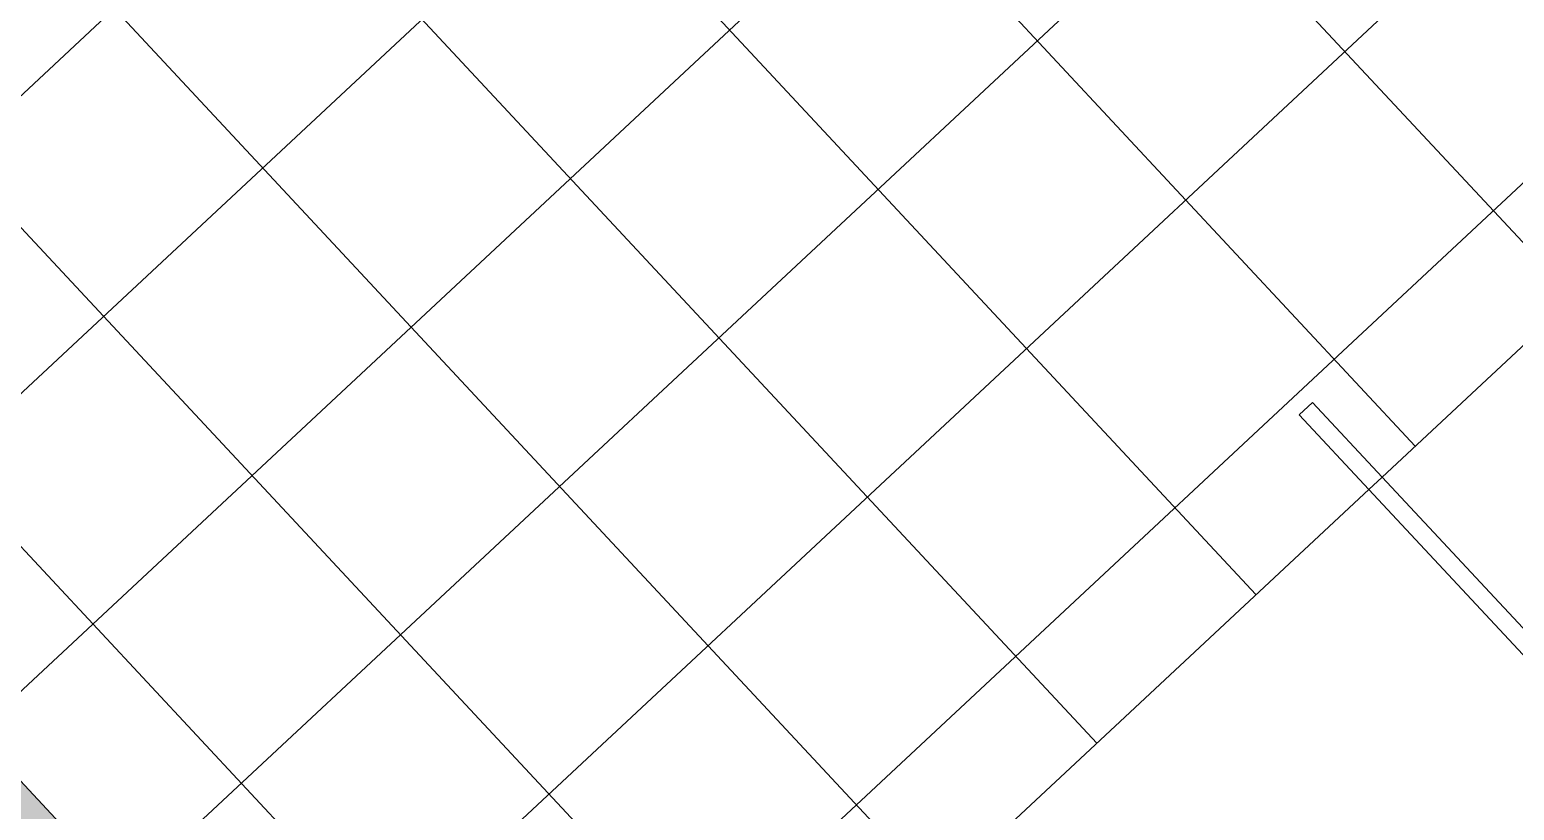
# Model space of a CAD drawing. Header units: millimetres. Extents: x -71377 to 516042, y -145869 to 441446.
# Drawn here: x 259472 to 263564, y 156170 to 158321 of the extents above; entities that cross this region are included whole.
import ezdxf

# ---------------------------------------------------------------- set-up
doc = ezdxf.new("R2010")
doc.units = ezdxf.units.MM
doc.header["$LTSCALE"] = 1000
for name, color, linetype, lineweight in [('A-fnsh', 5, 'Continuous', 5), ('A-hat', 251, 'Continuous', 5), ('A-rail', 6, 'Continuous', 5), ('A_cwall', 2, 'Continuous', 5)]:
    doc.layers.add(name, color=color, linetype=linetype, lineweight=lineweight)

# ---------------------------------------------------------------- blocks, each defined once
blk = doc.blocks.new('난간 - 난간-6977540-지반층 배치도')
at = {"layer": 'A-rail'}
for p, q in [((74987.8, 80772.3), (74987.8, 84372.3)), ((75037.8, 84372.3), (75037.8, 80772.3)), ((74987.8, 80772.3), (75037.8, 80772.3)), ((74987.8, 80491.3), (74987.8, 80772.3)), ((75037.8, 80772.3), (74987.8, 80772.3)), ((75037.8, 80772.3), (75037.8, 80491.3)), ((75037.8, 80491.3), (74987.8, 80491.3))]:
    blk.add_line(p, q, dxfattribs=at)

msp = doc.modelspace()

# ---------------------------------------------------------------- hatches: boundary and pattern name
at = {"layer": 'A-hat'}
h = msp.add_hatch(dxfattribs=at)
h.set_pattern_fill('FP_41', color=256, scale=1000, style=0, pattern_type=2)
h.set_pattern_definition([(133, (260991.4, 158758.7), (-438.81, -409.2), []), (223, (260991.4, 158758.7), (409.2, -438.81), [])])
h.paths.add_polyline_path([(260993.6, 155031.5), (261727.9, 155716.2), (261536.2, 155921.7), (261572.8, 155955.8), (261764.5, 155750.3), (263162.8, 157054.3), (262971.2, 157259.8), (263007.7, 157293.9), (263199.4, 157088.4), (263897.1, 157739), (263614.1, 158042.6), (264440.5, 158813.2), (260921.4, 162587), (259546.4, 161304.8), (259300.9, 161568.1), (258269.7, 160606.5), (258133.3, 160752.8), (257255.7, 159934.4), (257392.1, 159788.1), (257329.9, 159730.1), (258728, 158230.9), (258124.6, 157668.2), (260491.2, 155130.4), (260710.6, 155335)])
h.paths.add_polyline_path([(263561.1, 158957.1), (263151.9, 159395.9), (263371.3, 159600.5), (263780.5, 159161.7), (263575.9, 158970.9)])
h.paths.add_polyline_path([(262936.1, 159700.6), (262322.3, 160358.9), (262541.7, 160563.5), (263155.5, 159905.2), (262950.1, 159713.7)])
msp.add_hatch(color=256, dxfattribs=at).paths.add_polyline_path([(259563.1, 155905.7), (259672.8, 156008), (257981.4, 157821.8), (257871.7, 157719.5), (258928.1, 156586.7)])

# ---------------------------------------------------------------- linework, layer by layer
at = {"layer": 'A-fnsh'}
for p, q in [((263199.4, 157088.4), (263897.1, 157739)), ((261764.5, 155750.3), (263162.8, 157054.3))]:
    msp.add_line(p, q, dxfattribs=at)
at = {"layer": 'A_cwall'}
msp.add_line((259672.8, 156008), (257981.4, 157821.8), dxfattribs=at)

# ---------------------------------------------------------------- block references
at = {"layer": 'A-rail', "rotation": 223.0000012484763}
msp.add_blockref('난간 - 난간-6977540-지반층 배치도', (262955.4, 267303.1), dxfattribs=at)

doc.saveas('drawing.dxf')
